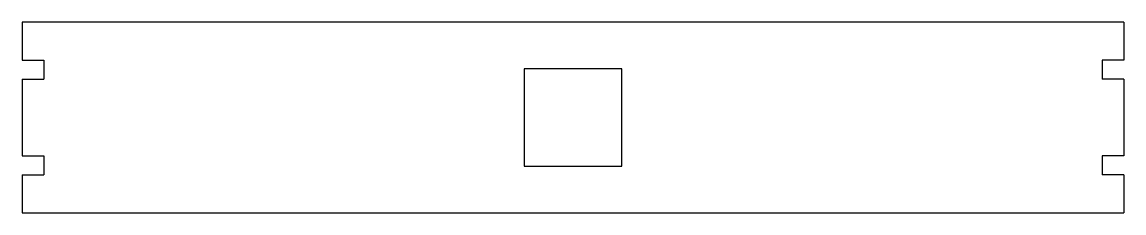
# Model space of a CAD drawing. Extents: x -63 to 140, y 237 to 272.
import ezdxf

# ---------------------------------------------------------------- set-up
doc = ezdxf.new("R2010")
doc.units = 0
doc.layers.get('0').update_dxf_attribs({"linetype": 'continuous'})

# ---------------------------------------------------------------- blocks, each defined once
blk = doc.blocks.new('BODY')
at = {"color": 0}
for p, q in [((140.05, 272.15), (-63.15, 272.15)), ((-63.15, 272.15), (-63.15, 265.11)), ((140.05, 272.15), (140.05, 265.11)), ((-63.15, 265.11), (-59.15, 265.11)), ((-59.15, 265.11), (-59.15, 261.59)), ((140.05, 265.11), (136.05, 265.11)), ((136.05, 265.11), (136.05, 261.59)), ((47.45, 263.54), (29.45, 263.54)), ((29.45, 263.54), (29.45, 245.54)), ((47.45, 245.54), (47.45, 263.54)), ((-63.15, 261.59), (-59.15, 261.59)), ((-63.15, 261.59), (-63.15, 254.54)), ((140.05, 261.59), (136.05, 261.59)), ((140.05, 261.59), (140.05, 254.54)), ((-63.15, 254.54), (-63.15, 247.5)), ((140.05, 254.54), (140.05, 247.5)), ((-63.15, 247.5), (-59.15, 247.5)), ((-59.15, 247.5), (-59.15, 243.98)), ((140.05, 247.5), (136.05, 247.5)), ((136.05, 247.5), (136.05, 243.98)), ((-63.15, 243.98), (-59.15, 243.98)), ((-63.15, 243.98), (-63.15, 236.94)), ((29.45, 245.54), (47.45, 245.54)), ((140.05, 243.98), (136.05, 243.98)), ((140.05, 243.98), (140.05, 236.94)), ((-63.15, 236.94), (140.05, 236.94))]:
    blk.add_line(p, q, dxfattribs=at)

msp = doc.modelspace()

# ---------------------------------------------------------------- block references
at = {"color": 0}
msp.add_blockref('BODY', (0, 0), dxfattribs=at)

doc.saveas('drawing.dxf')
